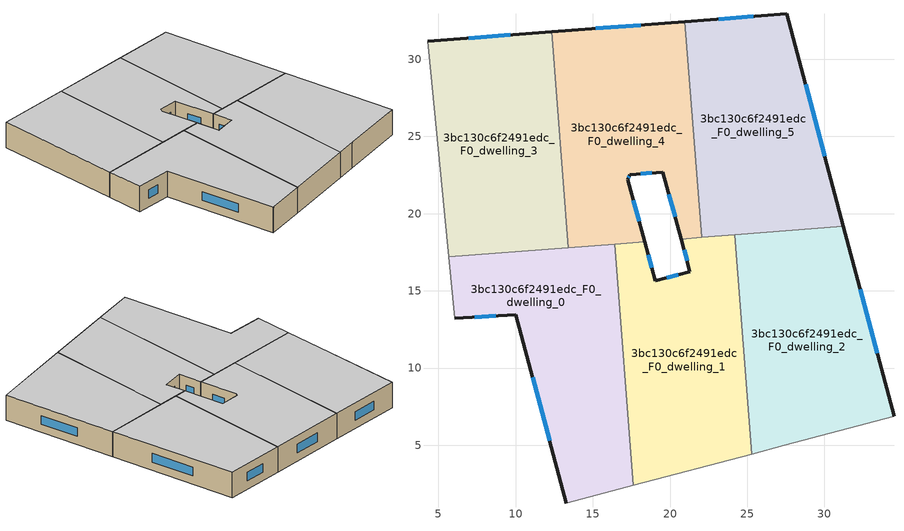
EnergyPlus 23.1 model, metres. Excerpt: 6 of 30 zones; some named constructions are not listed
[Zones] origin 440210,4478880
3bc130c6f2491edc_F0_dwelling_0
 floor ground (EU_floor_Construction): 16.41,18.02 17.62,2.39 13.38,1.27 13.28,1.25 10.01,13.45 6.05,13.22 5.66,17.19 z0
 wall outside (EU_wall_Construction): 6.05,13.22 10.01,13.45 13.28,1.25 z0:3
 wall adiabatic (EU_wall_Construction): 5.66,17.19 6.05,13.22 / 13.28,1.25 13.38,1.27 17.62,2.39 z0:3
 wall to 3bc130c6f2491edc_F0_dwelling_1 (EU_wall_Construction): 17.62,2.39 16.41,18.02 z0:3
 wall to 3bc130c6f2491edc_F0_dwelling_3 (EU_wall_Construction): 13.41,17.79 5.66,17.19 z0:3
 wall to 3bc130c6f2491edc_F0_dwelling_4 (EU_wall_Construction): 16.41,18.02 13.41,17.79 z0:3
 window (EU_Window_Construction): 7.37,13.3 8.7,13.38 / 11.09,9.41 12.19,5.29 z0.99:2.01
 ceiling to 3bc130c6f2491edc_F1_dwelling_0 (EU_floor_Construction): 17.62,2.39 16.41,18.02 5.66,17.19 6.05,13.22 10.01,13.45 13.28,1.25 13.38,1.27 z3
3bc130c6f2491edc_F0_dwelling_1
 floor ground (EU_floor_Construction): 24.18,18.62 25.28,4.43 17.62,2.39 16.41,18.02 18.35,18.17 19.03,15.66 21.29,16.24 20.71,18.36 z0
 wall outside (EU_wall_Construction): 20.71,18.36 21.29,16.24 19.03,15.66 18.35,18.17 z0:3
 wall to 3bc130c6f2491edc_F0_dwelling_2 (EU_wall_Construction): 25.28,4.43 24.18,18.62 z0:3
 wall adiabatic (EU_wall_Construction): 17.62,2.39 25.28,4.43 z0:3
 wall to 3bc130c6f2491edc_F0_dwelling_5 (EU_wall_Construction): 24.18,18.62 22.04,18.46 z0:3
 wall to 3bc130c6f2491edc_F0_dwelling_4 (EU_wall_Construction): 18.35,18.17 16.41,18.02 / 22.04,18.46 20.71,18.36 z0:3
 window (EU_Window_Construction): 18.81,16.49 18.58,17.34 / 20.54,16.05 19.78,15.85 / 20.9,17.65 21.1,16.94 z0.99:2.01
 ceiling to 3bc130c6f2491edc_F1_dwelling_1 (EU_floor_Construction): 25.28,4.43 24.18,18.62 20.71,18.36 21.29,16.24 19.03,15.66 18.35,18.17 16.41,18.02 17.62,2.39 z3
3bc130c6f2491edc_F0_dwelling_2
 floor ground (EU_floor_Construction): 31.23,19.17 34.5,6.89 27.41,4.99 25.28,4.43 24.18,18.62 z0
 wall outside (EU_wall_Construction): 34.5,6.89 31.23,19.17 z0:3
 wall adiabatic (EU_wall_Construction): 25.28,4.43 27.41,4.99 34.5,6.89 z0:3
 wall to 3bc130c6f2491edc_F0_dwelling_5 (EU_wall_Construction): 31.23,19.17 24.19,18.62 z0:3
 window (EU_Window_Construction): 33.42,10.96 32.32,15.1 z0.99:2.01
 ceiling to 3bc130c6f2491edc_F1_dwelling_2 (EU_floor_Construction): 34.5,6.89 31.23,19.17 24.18,18.62 25.28,4.43 27.41,4.99 z3
3bc130c6f2491edc_F0_dwelling_3
 floor ground (EU_floor_Construction): 12.33,31.77 13.41,17.79 5.66,17.19 4.29,31.16 z0
 wall outside (EU_wall_Construction): 12.33,31.77 4.29,31.16 z0:3
 wall adiabatic (EU_wall_Construction): 4.29,31.16 5.66,17.19 z0:3
 wall to 3bc130c6f2491edc_F0_dwelling_4 (EU_wall_Construction): 13.41,17.79 12.33,31.77 z0:3
 window (EU_Window_Construction): 9.66,31.57 6.95,31.36 z0.99:2.01
 ceiling to 3bc130c6f2491edc_F1_dwelling_3 (EU_floor_Construction): 13.41,17.79 12.33,31.77 4.29,31.16 5.66,17.19 z3
3bc130c6f2491edc_F0_dwelling_4
 floor ground (EU_floor_Construction): 20.96,32.43 22.04,18.46 20.71,18.36 19.54,22.69 17.38,22.52 17.27,22.21 18.35,18.17 13.41,17.79 12.33,31.77 z0
 wall outside (EU_wall_Construction): 18.35,18.17 17.27,22.21 17.38,22.52 19.54,22.69 20.71,18.36 / 20.96,32.43 12.33,31.77 z0:3
 wall to 3bc130c6f2491edc_F0_dwelling_5 (EU_wall_Construction): 22.04,18.46 20.96,32.43 z0:3
 window (EU_Window_Construction): 19.93,21.25 20.32,19.79 / 18.1,22.58 18.82,22.63 / 17.31,22.31 17.34,22.42 / 17.99,19.51 17.63,20.87 / 18.1,32.22 15.19,31.99 z0.99:2.01
 ceiling to 3bc130c6f2491edc_F1_dwelling_4 (EU_floor_Construction): 22.04,18.46 20.96,32.43 12.33,31.77 13.41,17.79 18.35,18.17 17.27,22.21 17.38,22.52 19.54,22.69 20.71,18.36 z3
3bc130c6f2491edc_F0_dwelling_5
 floor ground (EU_floor_Construction): 27.56,32.94 31.23,19.17 22.04,18.46 20.96,32.43 z0
 wall outside (EU_wall_Construction): 31.23,19.17 27.56,32.94 20.96,32.43 z0:3
 window (EU_Window_Construction): 25.37,32.77 23.15,32.6 / 30.02,23.73 28.78,28.37 z0.99:2.01
 ceiling to 3bc130c6f2491edc_F1_dwelling_5 (EU_floor_Construction): 31.23,19.17 27.56,32.94 20.96,32.43 22.04,18.46 z3
[HVACTEMPLATE:THERMOSTAT] Constant Heating Setpoint=20; Constant Cooling Setpoint=50
EU_HeatOnly_3bc130c6f2491edc_F0_dwelling_0; EU_HeatOnly_3bc130c6f2491edc_F0_dwelling_1; EU_HeatOnly_3bc130c6f2491edc_F0_dwelling_2; EU_HeatOnly_3bc130c6f2491edc_F0_dwelling_3; EU_HeatOnly_3bc130c6f2491edc_F0_dwelling_4; EU_HeatOnly_3bc130c6f2491edc_F0_dwelling_5; EU_HeatOnly_3bc130c6f2491edc_F1_dwelling_0; EU_HeatOnly_3bc130c6f2491edc_F1_dwelling_1; EU_HeatOnly_3bc130c6f2491edc_F1_dwelling_2; EU_HeatOnly_3bc130c6f2491edc_F1_dwelling_3; EU_HeatOnly_3bc130c6f2491edc_F1_dwelling_4; EU_HeatOnly_3bc130c6f2491edc_F1_dwelling_5; EU_HeatOnly_3bc130c6f2491edc_F2_dwelling_0; EU_HeatOnly_3bc130c6f2491edc_F2_dwelling_1; EU_HeatOnly_3bc130c6f2491edc_F2_dwelling_2; EU_HeatOnly_3bc130c6f2491edc_F2_dwelling_3; EU_HeatOnly_3bc130c6f2491edc_F2_dwelling_4; EU_HeatOnly_3bc130c6f2491edc_F2_dwelling_5; EU_HeatOnly_3bc130c6f2491edc_F3_dwelling_0; EU_HeatOnly_3bc130c6f2491edc_F3_dwelling_1; EU_HeatOnly_3bc130c6f2491edc_F3_dwelling_2; EU_HeatOnly_3bc130c6f2491edc_F3_dwelling_3; EU_HeatOnly_3bc130c6f2491edc_F3_dwelling_4; EU_HeatOnly_3bc130c6f2491edc_F3_dwelling_5; EU_HeatOnly_3bc130c6f2491edc_F4_dwelling_0; EU_HeatOnly_3bc130c6f2491edc_F4_dwelling_1; EU_HeatOnly_3bc130c6f2491edc_F4_dwelling_2; EU_HeatOnly_3bc130c6f2491edc_F4_dwelling_3; EU_HeatOnly_3bc130c6f2491edc_F4_dwelling_4; EU_HeatOnly_3bc130c6f2491edc_F4_dwelling_5
[SCHEDULE:CONSTANT]
Name | Hourly Value
EU_AlwaysOn | 1
EU_CoolingOff | 0
[SCHEDULE:FILE]
EU_Step8_GainSchedule_3bc130c6f2491edc_F4_dwelling_5_f000: File=../../schedules/3bc130c6f2491edc/3bc130c6f2491edc_F4_dwelling_5_f000_gain.csv; Column Number=1; Rows to Skip at Top=0; Number of Hours of Data=8760; Column Separator=Comma; Interpolate to Timestep=No; Minutes per Item=60; Adjust Schedule for Daylight Savings=Yes
